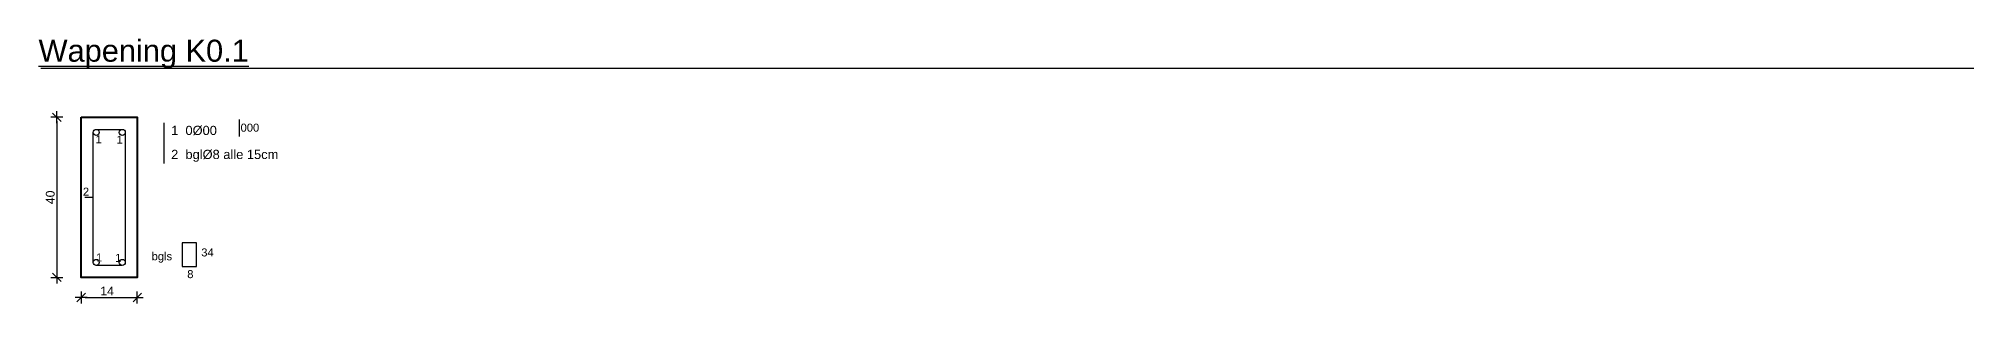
# Model space of a CAD drawing. Header units: centimetres. Extents: x 1985 to 17567, y -92 to 5040.
# Drawn here: x 8525.6 to 9007.4, y -88.3 to -22.1 of the extents above; entities that cross this region are included whole.
import ezdxf
from ezdxf.enums import TextEntityAlignment as Align

# ---------------------------------------------------------------- set-up
doc = ezdxf.new("R2010")
doc.units = ezdxf.units.CM
doc.layers.get('0').update_dxf_attribs({"color": 1})
doc.layers.add('balken', color=5, linetype='Continuous', lineweight=40)
doc.layers.add('hulp', color=100, linetype='Continuous', plot=False)
doc.layers.add('maten', color=1, linetype='Continuous')
doc.layers.add('tekst', color=2, linetype='Continuous')
doc.styles.add('ARIAL', font='arial.ttf')
doc.styles.get("Standard").update_dxf_attribs({"font": 'arial.ttf', "height": 11.5})
doc.dimstyles.new('details', dxfattribs={"dimtxt": 2.2, "dimasz": 1, "dimexe": 0.18, "dimexo": 0.0625, "dimgap": 0.5, "dimtad": 1, "dimdec": 0, "dimzin": 0, "dimdsep": 46, "dimtxsty": 'ARIAL', "dimblk1": 'AFSTAND', "dimblk2": 'AFSTAND', "dimsah": 1, "dimcen": 0.018, "dimse1": 1, "dimse2": 1, "dimclrd": 256, "dimclrt": 2, "dimadec": 0, "dimazin": 0, "dimtfac": 1, "dimtdec": 0, "dimtix": 1, "dimtmove": 0, "dimatfit": 3, "dimldrblk": 'AFSTAND', "dimfxl": 0, "dimtolj": 1, "dimtzin": 0, "dimarcsym": 0})

# ---------------------------------------------------------------- blocks, each defined once
blk = doc.blocks.new('AFSTAND')
for p, q in [((-1.5, 0), (1.5, 0)), ((-1.06, -1.06), (1.06, 1.06)), ((0, -1.5), (0, 1.5))]:
    blk.add_line(p, q)
blk = doc.blocks.new('*D15')
at = {"layer": 'Defpoints', "color": 0}
for p in [(-676.95, 169.72), (-683.05, 129.72), (-676.95, 129.72)]:
    blk.add_point(p, dxfattribs=at)
at = {"layer": 'maten', "lineweight": -2}
blk.add_line((-683.05, 168.72), (-683.05, 130.72), dxfattribs=at)
for p, rotation in [((-683.05, 169.72), 90), ((-683.05, 129.72), 270)]:
    blk.add_blockref('AFSTAND', p, dxfattribs=dict(at, rotation=rotation))
at = {"layer": 'maten', "color": 2, "insert": (-684.68, 149.72), "char_height": 2.2, "attachment_point": 5, "rotation": 90, "style": 'ARIAL'}
blk.add_mtext('\\A1;40', dxfattribs=at)
blk = doc.blocks.new('*D16')
at = {"layer": 'Defpoints', "color": 0}
for p in [(-676.95, 169.72), (-662.95, 169.72), (-662.95, 124.7)]:
    blk.add_point(p, dxfattribs=at)
at = {"layer": 'maten', "lineweight": -2}
blk.add_line((-675.95, 124.7), (-663.95, 124.7), dxfattribs=at)
at = {"layer": 'maten', "lineweight": -2, "rotation": 180}
blk.add_blockref('AFSTAND', (-676.95, 124.7), dxfattribs=at)
at = {"layer": 'maten', "lineweight": -2}
blk.add_blockref('AFSTAND', (-662.95, 124.7), dxfattribs=at)
at = {"layer": 'maten', "color": 2, "insert": (-670.48, 126.31), "char_height": 2.2, "attachment_point": 5, "style": 'ARIAL'}
blk.add_mtext('\\A1;14', dxfattribs=at)
blk = doc.blocks.new('*U14')
blk.add_line((-673.95, 149.72), (-676.05, 149.72))
for points in [[(-673.95, 133.47), (-673.95, 165.97)], [(-673.2, 166.72), (-666.7, 166.72)], [(-665.95, 165.97), (-665.95, 133.47)], [(-666.7, 132.72), (-673.2, 132.72)]]:
    blk.add_lwpolyline(points)
blk.add_lwpolyline([(-651.69, 132.41), (-648.12, 132.41), (-648.12, 138.36), (-651.69, 138.36)], close=True)
for centre in [(-673.2, 165.97), (-666.7, 165.97), (-673.2, 133.47), (-666.7, 133.47)]:
    blk.add_circle(centre, 0.75)
at = {"layer": 'balken'}
blk.add_lwpolyline([(-676.95, 169.72), (-662.95, 169.72), (-662.95, 129.72), (-676.95, 129.72)], close=True, dxfattribs=at)
at = {"style": 'ARIAL'}
for s, p in [('1', (-673.35, 163.22)), ('1', (-668.1, 163.16)), ('2', (-676.54, 150.14)), ('1', (-673.25, 133.69)), ('1', (-668.48, 133.6))]:
    blk.add_text(s, height=2, dxfattribs=at).set_placement(p)
at = {"insert": (-659.36, 136), "char_height": 2, "attachment_point": 1}
blk.add_mtext_dynamic_manual_height_columns('bgls', width=16.6559, gutter_width=57.5, heights=[0], dxfattribs=at)
at = {"char_height": 2, "attachment_point": 1}
for s, insert in [('34', (-646.96, 136.96)), ('8', (-650.46, 131.53))]:
    blk.add_mtext(s, dxfattribs=dict(at, insert=insert))
at = {"layer": 'maten', "color": 0}
dim = blk.add_linear_dim(base=(-683.05, 129.72), p1=(-676.95, 169.72), p2=(-676.95, 129.72), angle=270, dimstyle='details', dxfattribs=at)
dim.commit()
dim.dimension.update_dxf_attribs({"geometry": '*D15', "text_midpoint": (-684.68, 149.72)})
dim = blk.add_linear_dim(base=(-662.95, 124.7), p1=(-676.95, 169.72), p2=(-662.95, 169.72), dimstyle='details', dxfattribs=at)
dim.commit()
dim.dimension.update_dxf_attribs({"geometry": '*D16', "text_midpoint": (-670.48, 124.7), "dimtype": 128})

msp = doc.modelspace()

# ---------------------------------------------------------------- linework, layer by layer
for p, q in [((8556.92, -43.2), (8556.92, -53.36)), ((8575.81, -46.58), (8575.81, -42.39))]:
    msp.add_line(p, q)
at = {"layer": 'hulp'}
msp.add_line((8526.16, -29.56), (13248.1, -29.56), dxfattribs=at)

# ---------------------------------------------------------------- block references
msp.add_blockref('*U14', (9213.21, -211.54))

# ---------------------------------------------------------------- texts
at = {"style": 'ARIAL'}
msp.add_text('000', height=2, dxfattribs=at).set_placement((8578.41, -46), align=Align.BOTTOM_CENTER)
at = {"layer": 'tekst', "style": 'ARIAL'}
msp.add_text('%%UWapening K0.1', height=5.5, dxfattribs=at).set_placement((8525.6, -27.92))
for s, p in [('1  0%%C00', (8558.73, -45.09)), ('2  bgl%%C8 alle 15cm', (8558.73, -51.09))]:
    msp.add_text(s, height=2.3, dxfattribs=at).set_placement(p, align=Align.MIDDLE_LEFT)

doc.saveas('drawing.dxf')
